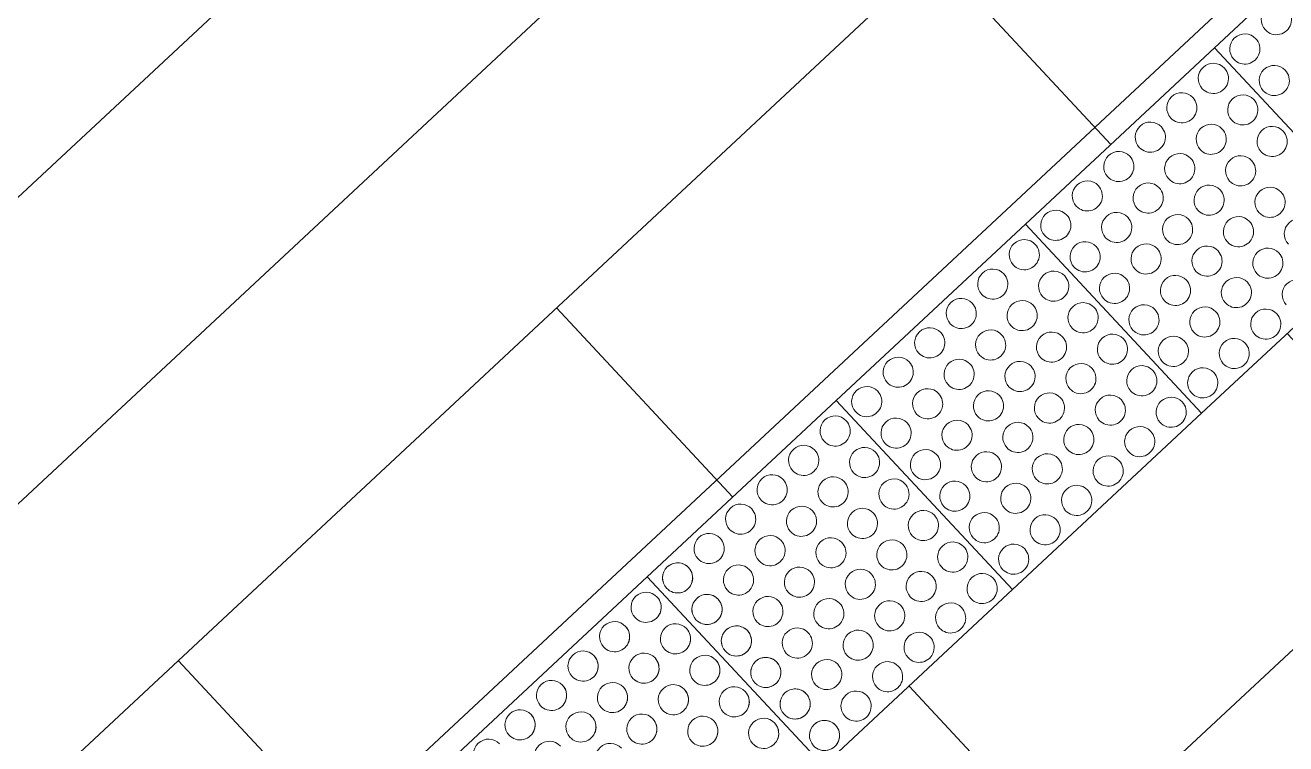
# Model space of a CAD drawing. Header units: millimetres. Extents: x -71377 to 516042, y -145869 to 441446.
# Drawn here: x 281602 to 283065, y 175959 to 176793 of the extents above; entities that cross this region are included whole.
import ezdxf

# ---------------------------------------------------------------- set-up
doc = ezdxf.new("R2010")
doc.units = ezdxf.units.MM
doc.header["$LTSCALE"] = 1000
for name, color, linetype, lineweight in [('A-fnsh', 5, 'Continuous', 5), ('A-hat', 251, 'Continuous', 5), ('A-strs', 7, 'Continuous', 5), ('AA_점형블럭', 8, 'Continuous', 5)]:
    doc.layers.add(name, color=color, linetype=linetype, lineweight=lineweight)

# ---------------------------------------------------------------- blocks, each defined once
blk = doc.blocks.new('점자블럭_원형_개수_ - 점자블럭_원형_개수_-V142-지반층 배치도')
at = {"layer": 'AA_점형블럭'}
for p, q in [((2400, 300), (2100, 300)), ((2400, 0), (2400, 300)), ((2700, 300), (2400, 300)), ((2400, 300), (2400, 0)), ((2700, 0), (2700, 300)), ((3000, 300), (2700, 300)), ((2700, 300), (2700, 0)), ((3000, 0), (3000, 300)), ((3300, 300), (3000, 300)), ((3000, 300), (3000, 0)), ((3300, 0), (3300, 300)), ((3600, 300), (3300, 300)), ((3300, 300), (3300, 0)), ((2400, 0), (2700, 0)), ((2700, 0), (3000, 0)), ((3000, 0), (3300, 0))]:
    blk.add_line(p, q, dxfattribs=at)
for centre, start, end in [((2125, 275), 360, 180), ((2125, 275), 360, 180), ((2125, 275), 0, 180), ((2125, 275), 0, 180), ((2175, 275), 0, 180), ((2175, 275), 0, 180), ((2175, 275), 0, 180), ((2175, 275), 0, 180), ((2225, 275), 0, 180), ((2225, 275), 0, 180), ((2225, 275), 360, 180), ((2225, 275), 360, 180), ((2275, 275), 0, 180), ((2275, 275), 0, 180), ((2275, 275), 360, 180), ((2275, 275), 0, 180), ((2325, 275), 360, 180), ((2325, 275), 360, 180), ((2325, 275), 0, 180), ((2325, 275), 360, 180), ((2375, 275), 0, 180), ((2375, 275), 0, 180), ((2375, 275), 0, 180), ((2375, 275), 0, 180), ((2425, 275), 360, 180), ((2425, 275), 0, 180), ((2425, 275), 120, 150), ((2425, 275), 120, 150), ((2425, 275), 360, 90), ((2425, 275), 0, 90), ((2475, 275), 360, 180), ((2475, 275), 360, 180), ((2475, 275), 0, 180), ((2475, 275), 0, 180), ((2525, 275), 0, 180), ((2525, 275), 0, 180), ((2525, 275), 0, 180), ((2525, 275), 0, 180), ((2575, 275), 360, 180), ((2575, 275), 0, 180), ((2575, 275), 360, 180), ((2575, 275), 0, 180), ((2625, 275), 0, 180), ((2625, 275), 0, 180), ((2625, 275), 0, 180), ((2625, 275), 360, 180), ((2675, 275), 360, 180), ((2675, 275), 0, 180), ((2675, 275), 360, 180), ((2675, 275), 0, 180), ((2725, 275), 360, 180), ((2725, 275), 360, 180), ((2725, 275), 0, 180), ((2725, 275), 360, 180), ((2775, 275), 360, 180), ((2775, 275), 360, 180), ((2775, 275), 0, 180), ((2775, 275), 0, 180), ((2825, 275), 360, 180), ((2825, 275), 0, 180), ((2825, 275), 0, 180), ((2825, 275), 0, 180), ((2875, 275), 360, 180), ((2875, 275), 0, 180), ((2875, 275), 0, 180), ((2875, 275), 0, 180), ((2925, 275), 360, 180), ((2925, 275), 360, 180), ((2925, 275), 0, 180), ((2925, 275), 360, 180), ((2975, 275), 0, 180), ((2975, 275), 0, 180), ((2975, 275), 0, 180), ((2975, 275), 0, 180), ((3025, 275), 360, 180), ((3025, 275), 360, 180), ((3025, 275), 360, 180), ((3025, 275), 0, 180), ((3075, 275), 0, 180), ((3075, 275), 360, 180), ((3075, 275), 0, 180), ((3075, 275), 360, 180), ((3125, 275), 0, 180), ((3125, 275), 0, 180), ((3125, 275), 360, 180), ((3125, 275), 360, 180), ((3175, 275), 0, 180), ((3175, 275), 0, 180), ((3175, 275), 0, 180), ((3175, 275), 0, 180), ((3225, 275), 0, 180), ((3225, 275), 0, 180), ((3225, 275), 0, 180), ((3225, 275), 0, 180), ((3275, 275), 0, 180), ((3275, 275), 0, 180), ((3275, 275), 0, 180), ((3275, 275), 0, 180), ((3325, 275), 0, 180), ((3325, 275), 0, 180), ((3325, 275), 0, 180), ((3325, 275), 0, 180), ((3375, 275), 360, 180), ((3375, 275), 0, 180), ((3375, 275), 0, 180), ((3375, 275), 0, 180), ((2175, 275), 180, 360), ((2175, 275), 180, 210), ((2175, 275), 180, 0), ((2175, 275), 180, 210), ((2175, 275), 285, 360), ((2175, 275), 285, 0), ((2225, 275), 180, 360), ((2225, 275), 180, 210), ((2225, 275), 180, 360), ((2225, 275), 180, 210), ((2225, 275), 285, 360), ((2225, 275), 285, 360), ((2275, 275), 180, 0), ((2275, 275), 180, 210), ((2275, 275), 180, 360), ((2275, 275), 180, 210), ((2275, 275), 285, 0), ((2275, 275), 285, 360), ((2325, 275), 180, 360), ((2325, 275), 180, 210), ((2325, 275), 180, 360), ((2325, 275), 180, 210), ((2325, 275), 285, 360), ((2325, 275), 285, 360), ((2375, 275), 180, 0), ((2375, 275), 180, 210), ((2375, 275), 180, 0), ((2375, 275), 180, 210), ((2375, 275), 285, 0), ((2375, 275), 285, 0), ((2425, 275), 180, 360), ((2425, 275), 180, 360), ((2425, 275), 210, 360), ((2425, 275), 210, 360), ((2475, 275), 180, 360), ((2475, 275), 180, 360), ((2475, 275), 180, 0), ((2475, 275), 180, 0), ((2525, 275), 180, 0), ((2525, 275), 180, 0), ((2525, 275), 180, 360), ((2525, 275), 180, 360), ((2575, 275), 180, 360), ((2575, 275), 180, 360), ((2575, 275), 180, 360), ((2575, 275), 180, 360), ((2625, 275), 180, 360), ((2625, 275), 180, 0), ((2625, 275), 180, 360), ((2625, 275), 180, 360), ((2675, 275), 180, 360), ((2675, 275), 180, 360), ((2675, 275), 180, 0), ((2675, 275), 180, 0), ((2725, 275), 180, 360), ((2725, 275), 180, 360), ((2725, 275), 180, 0), ((2725, 275), 180, 0), ((2775, 275), 180, 360), ((2775, 275), 180, 360), ((2775, 275), 180, 360), ((2775, 275), 180, 360), ((2825, 275), 180, 360), ((2825, 275), 180, 360), ((2825, 275), 180, 360), ((2825, 275), 180, 0), ((2875, 275), 180, 0), ((2875, 275), 180, 0), ((2875, 275), 180, 0), ((2875, 275), 180, 0), ((2925, 275), 180, 360), ((2925, 275), 180, 360), ((2925, 275), 180, 360), ((2925, 275), 180, 360), ((2975, 275), 180, 0), ((2975, 275), 180, 360), ((2975, 275), 180, 0), ((2975, 275), 180, 360), ((3025, 275), 180, 360), ((3025, 275), 180, 360), ((3025, 275), 180, 360), ((3025, 275), 180, 360), ((3075, 275), 180, 360), ((3075, 275), 180, 0), ((3075, 275), 180, 360), ((3075, 275), 180, 360), ((3125, 275), 180, 0), ((3125, 275), 180, 0), ((3125, 275), 180, 360), ((3125, 275), 180, 0), ((3175, 275), 180, 360), ((3175, 275), 180, 360), ((3175, 275), 180, 360), ((3175, 275), 180, 360), ((3225, 275), 180, 0), ((3225, 275), 180, 0), ((3225, 275), 180, 0), ((3225, 275), 180, 0), ((3275, 275), 180, 0), ((3275, 275), 180, 0), ((3275, 275), 180, 360), ((3275, 275), 180, 0), ((3325, 275), 180, 0), ((3325, 275), 180, 0), ((3325, 275), 180, 360), ((3325, 275), 180, 0), ((3375, 275), 180, 0), ((3375, 275), 180, 0), ((3375, 275), 180, 360), ((3375, 275), 180, 0), ((2175, 225), 0, 180), ((2175, 225), 0, 180), ((2175, 225), 0, 180), ((2175, 225), 0, 180), ((2225, 225), 360, 180), ((2225, 225), 360, 180), ((2225, 225), 360, 180), ((2225, 225), 0, 180), ((2275, 225), 0, 180), ((2275, 225), 0, 180), ((2275, 225), 360, 180), ((2275, 225), 360, 180), ((2325, 225), 0, 180), ((2325, 225), 360, 180), ((2325, 225), 0, 180), ((2325, 225), 360, 180), ((2375, 225), 0, 180), ((2375, 225), 0, 180), ((2375, 225), 0, 180), ((2375, 225), 0, 180), ((2425, 225), 360, 180), ((2425, 225), 360, 180), ((2425, 225), 120, 150), ((2425, 225), 120, 150), ((2425, 225), 0, 90), ((2425, 225), 0, 90), ((2475, 225), 360, 180), ((2475, 225), 360, 180), ((2475, 225), 360, 180), ((2475, 225), 360, 180), ((2525, 225), 0, 180), ((2525, 225), 0, 180), ((2525, 225), 0, 180), ((2525, 225), 0, 180), ((2575, 225), 0, 180), ((2575, 225), 0, 180), ((2575, 225), 0, 180), ((2575, 225), 0, 180), ((2625, 225), 0, 180), ((2625, 225), 360, 180), ((2625, 225), 0, 180), ((2625, 225), 0, 180), ((2675, 225), 360, 180), ((2675, 225), 0, 180), ((2675, 225), 360, 180), ((2675, 225), 360, 180), ((2725, 225), 0, 180), ((2725, 225), 0, 180), ((2725, 225), 0, 180), ((2725, 225), 360, 180), ((2775, 225), 360, 180), ((2775, 225), 360, 180), ((2775, 225), 0, 180), ((2775, 225), 0, 180), ((2825, 225), 360, 180), ((2825, 225), 360, 180), ((2825, 225), 0, 180), ((2825, 225), 0, 180), ((2875, 225), 0, 180), ((2875, 225), 360, 180), ((2875, 225), 0, 180), ((2875, 225), 0, 180), ((2925, 225), 360, 180), ((2925, 225), 360, 180), ((2925, 225), 0, 180), ((2925, 225), 0, 180), ((2975, 225), 0, 180), ((2975, 225), 0, 180), ((2975, 225), 0, 180), ((2975, 225), 0, 180), ((3025, 225), 360, 180), ((3025, 225), 0, 180), ((3025, 225), 0, 180), ((3025, 225), 0, 180), ((3075, 225), 0, 180), ((3075, 225), 0, 180), ((3075, 225), 0, 180), ((3075, 225), 360, 180), ((3125, 225), 0, 180), ((3125, 225), 0, 180), ((3125, 225), 0, 180), ((3125, 225), 0, 180), ((3175, 225), 360, 180), ((3175, 225), 0, 180), ((3175, 225), 0, 180), ((3175, 225), 360, 180), ((3225, 225), 0, 180), ((3225, 225), 360, 180), ((3225, 225), 0, 180), ((3225, 225), 0, 180), ((3275, 225), 0, 180), ((3275, 225), 0, 180), ((3275, 225), 0, 180), ((3275, 225), 0, 180), ((3325, 225), 0, 180), ((3325, 225), 0, 180), ((3325, 225), 0, 180), ((3325, 225), 0, 180), ((2225, 225), 180, 360), ((2225, 225), 180, 210), ((2225, 225), 180, 0), ((2225, 225), 180, 210), ((2225, 225), 285, 360), ((2225, 225), 285, 360), ((2275, 225), 180, 360), ((2275, 225), 180, 210), ((2275, 225), 180, 360), ((2275, 225), 180, 210), ((2275, 225), 285, 0), ((2275, 225), 285, 360), ((2325, 225), 180, 360), ((2325, 225), 180, 210), ((2325, 225), 180, 360), ((2325, 225), 180, 210), ((2325, 225), 285, 360), ((2325, 225), 285, 0), ((2375, 225), 180, 0), ((2375, 225), 180, 210), ((2375, 225), 180, 360), ((2375, 225), 180, 210), ((2375, 225), 285, 0), ((2375, 225), 285, 0), ((2425, 225), 180, 360), ((2425, 225), 180, 360), ((2425, 225), 210, 360), ((2425, 225), 210, 360), ((2475, 225), 180, 360), ((2475, 225), 180, 360), ((2475, 225), 180, 360), ((2475, 225), 180, 360), ((2525, 225), 180, 360), ((2525, 225), 180, 0), ((2525, 225), 180, 0), ((2525, 225), 180, 0), ((2575, 225), 180, 360), ((2575, 225), 180, 0), ((2575, 225), 180, 360), ((2575, 225), 180, 360), ((2625, 225), 180, 360), ((2625, 225), 180, 360), ((2625, 225), 180, 0), ((2625, 225), 180, 0), ((2675, 225), 180, 360), ((2675, 225), 180, 360), ((2675, 225), 180, 0), ((2675, 225), 180, 0), ((2725, 225), 180, 360), ((2725, 225), 180, 360), ((2725, 225), 180, 360), ((2725, 225), 180, 360), ((2775, 225), 180, 360), ((2775, 225), 180, 360), ((2775, 225), 180, 360), ((2775, 225), 180, 0), ((2825, 225), 180, 360), ((2825, 225), 180, 360), ((2825, 225), 180, 0), ((2825, 225), 180, 0), ((2875, 225), 180, 360), ((2875, 225), 180, 0), ((2875, 225), 180, 360), ((2875, 225), 180, 0), ((2925, 225), 180, 360), ((2925, 225), 180, 360), ((2925, 225), 180, 0), ((2925, 225), 180, 0), ((2975, 225), 180, 360), ((2975, 225), 180, 360), ((2975, 225), 180, 0), ((2975, 225), 180, 0), ((3025, 225), 180, 360), ((3025, 225), 180, 360), ((3025, 225), 180, 0), ((3025, 225), 180, 0), ((3075, 225), 180, 360), ((3075, 225), 180, 360), ((3075, 225), 180, 360), ((3075, 225), 180, 0), ((3125, 225), 180, 0), ((3125, 225), 180, 0), ((3125, 225), 180, 360), ((3125, 225), 180, 0), ((3175, 225), 180, 360), ((3175, 225), 180, 360), ((3175, 225), 180, 360), ((3175, 225), 180, 360), ((3225, 225), 180, 360), ((3225, 225), 180, 360), ((3225, 225), 180, 0), ((3225, 225), 180, 0), ((3275, 225), 180, 360), ((3275, 225), 180, 360), ((3275, 225), 180, 0), ((3275, 225), 180, 0), ((3325, 225), 180, 0), ((3325, 225), 180, 0), ((3325, 225), 180, 0), ((3325, 225), 180, 0), ((2225, 175), 360, 180), ((2225, 175), 360, 180), ((2225, 175), 360, 180), ((2225, 175), 360, 180), ((2275, 175), 360, 180), ((2275, 175), 360, 180), ((2275, 175), 0, 180), ((2275, 175), 0, 180), ((2325, 175), 360, 180), ((2325, 175), 360, 180), ((2325, 175), 360, 180), ((2325, 175), 360, 180), ((2375, 175), 0, 180), ((2375, 175), 0, 180), ((2375, 175), 0, 180), ((2375, 175), 0, 180), ((2425, 175), 0, 180), ((2425, 175), 360, 180), ((2425, 175), 120, 150), ((2425, 175), 120, 150), ((2425, 175), 0, 90), ((2425, 175), 360, 90), ((2475, 175), 360, 180), ((2475, 175), 360, 180), ((2475, 175), 0, 180), ((2475, 175), 0, 180), ((2525, 175), 0, 180), ((2525, 175), 0, 180), ((2525, 175), 0, 180), ((2525, 175), 0, 180), ((2575, 175), 360, 180), ((2575, 175), 360, 180), ((2575, 175), 360, 180), ((2575, 175), 360, 180), ((2625, 175), 0, 180), ((2625, 175), 0, 180), ((2625, 175), 0, 180), ((2625, 175), 0, 180), ((2675, 175), 0, 180), ((2675, 175), 0, 180), ((2675, 175), 360, 180), ((2675, 175), 360, 180), ((2725, 175), 360, 180), ((2725, 175), 360, 180), ((2725, 175), 360, 180), ((2725, 175), 360, 180), ((2775, 175), 360, 180), ((2775, 175), 360, 180), ((2775, 175), 0, 180), ((2775, 175), 0, 180), ((2825, 175), 360, 180), ((2825, 175), 360, 180), ((2825, 175), 0, 180), ((2825, 175), 0, 180), ((2875, 175), 0, 180), ((2875, 175), 0, 180), ((2875, 175), 0, 180), ((2875, 175), 0, 180), ((2925, 175), 360, 180), ((2925, 175), 0, 180), ((2925, 175), 360, 180), ((2925, 175), 360, 180), ((2975, 175), 360, 180), ((2975, 175), 360, 180), ((2975, 175), 0, 180), ((2975, 175), 0, 180), ((3025, 175), 360, 180), ((3025, 175), 360, 180), ((3025, 175), 0, 180), ((3025, 175), 0, 180), ((3075, 175), 360, 180), ((3075, 175), 360, 180), ((3075, 175), 360, 180), ((3075, 175), 0, 180), ((3125, 175), 0, 180), ((3125, 175), 0, 180), ((3125, 175), 0, 180), ((3125, 175), 0, 180), ((3175, 175), 0, 180), ((3175, 175), 360, 180), ((3175, 175), 0, 180), ((3175, 175), 0, 180), ((3225, 175), 0, 180), ((3225, 175), 0, 180), ((3225, 175), 0, 180), ((3225, 175), 0, 180), ((3275, 175), 360, 180), ((3275, 175), 360, 180), ((3275, 175), 0, 180), ((3275, 175), 0, 180), ((2275, 175), 180, 360), ((2275, 175), 180, 210), ((2275, 175), 180, 0), ((2275, 175), 180, 210), ((2275, 175), 285, 360), ((2275, 175), 285, 0), ((2325, 175), 180, 360), ((2325, 175), 180, 210), ((2325, 175), 180, 360), ((2325, 175), 180, 210), ((2325, 175), 285, 360), ((2325, 175), 285, 360), ((2375, 175), 180, 360), ((2375, 175), 180, 210), ((2375, 175), 180, 0), ((2375, 175), 180, 210), ((2375, 175), 285, 360), ((2375, 175), 285, 0), ((2425, 175), 180, 360), ((2425, 175), 180, 360), ((2425, 175), 210, 0), ((2425, 175), 210, 360), ((2475, 175), 180, 360), ((2475, 175), 180, 360), ((2475, 175), 180, 0), ((2475, 175), 180, 0), ((2525, 175), 180, 0), ((2525, 175), 180, 0), ((2525, 175), 180, 0), ((2525, 175), 180, 0), ((2575, 175), 180, 360), ((2575, 175), 180, 360), ((2575, 175), 180, 360), ((2575, 175), 180, 360), ((2625, 175), 180, 0), ((2625, 175), 180, 0), ((2625, 175), 180, 360), ((2625, 175), 180, 0), ((2675, 175), 180, 360), ((2675, 175), 180, 360), ((2675, 175), 180, 360), ((2675, 175), 180, 360), ((2725, 175), 180, 360), ((2725, 175), 180, 360), ((2725, 175), 180, 360), ((2725, 175), 180, 360), ((2775, 175), 180, 360), ((2775, 175), 180, 360), ((2775, 175), 180, 0), ((2775, 175), 180, 0), ((2825, 175), 180, 360), ((2825, 175), 180, 360), ((2825, 175), 180, 360), ((2825, 175), 180, 0), ((2875, 175), 180, 0), ((2875, 175), 180, 0), ((2875, 175), 180, 360), ((2875, 175), 180, 360), ((2925, 175), 180, 360), ((2925, 175), 180, 360), ((2925, 175), 180, 360), ((2925, 175), 180, 360), ((2975, 175), 180, 360), ((2975, 175), 180, 360), ((2975, 175), 180, 0), ((2975, 175), 180, 0), ((3025, 175), 180, 360), ((3025, 175), 180, 360), ((3025, 175), 180, 360), ((3025, 175), 180, 0), ((3075, 175), 180, 360), ((3075, 175), 180, 360), ((3075, 175), 180, 0), ((3075, 175), 180, 0), ((3125, 175), 180, 360), ((3125, 175), 180, 360), ((3125, 175), 180, 360), ((3125, 175), 180, 0), ((3175, 175), 180, 360), ((3175, 175), 180, 360), ((3175, 175), 180, 0), ((3175, 175), 180, 0), ((3225, 175), 180, 360), ((3225, 175), 180, 0), ((3225, 175), 180, 0), ((3225, 175), 180, 0), ((3275, 175), 180, 360), ((3275, 175), 180, 360), ((3275, 175), 180, 0), ((3275, 175), 180, 0), ((2325, 125), 360, 180), ((2325, 125), 360, 180), ((2325, 125), 0, 180), ((2325, 125), 0, 180), ((2375, 125), 0, 180), ((2375, 125), 0, 180), ((2375, 125), 360, 180), ((2375, 125), 360, 180), ((2425, 125), 360, 180), ((2425, 125), 360, 180), ((2425, 125), 120, 150), ((2425, 125), 120, 150), ((2425, 125), 360, 93.7065), ((2425, 125), 0, 93.7065), ((2475, 125), 360, 180), ((2475, 125), 360, 180), ((2475, 125), 360, 180), ((2475, 125), 360, 180), ((2525, 125), 0, 180), ((2525, 125), 0, 180), ((2525, 125), 0, 180), ((2525, 125), 0, 180), ((2575, 125), 0, 180), ((2575, 125), 0, 180), ((2575, 125), 0, 180), ((2575, 125), 0, 180), ((2625, 125), 0, 180), ((2625, 125), 0, 180), ((2625, 125), 0, 180), ((2625, 125), 0, 180), ((2675, 125), 0, 180), ((2675, 125), 0, 180), ((2675, 125), 0, 180), ((2675, 125), 0, 180), ((2725, 125), 0, 180), ((2725, 125), 0, 180), ((2725, 125), 360, 180), ((2725, 125), 0, 180), ((2775, 125), 0, 180), ((2775, 125), 0, 180), ((2775, 125), 0, 180), ((2775, 125), 0, 180), ((2825, 125), 360, 180), ((2825, 125), 360, 180), ((2825, 125), 0, 180), ((2825, 125), 0, 180), ((2875, 125), 360, 180), ((2875, 125), 0, 180), ((2875, 125), 0, 180), ((2875, 125), 0, 180), ((2925, 125), 0, 180), ((2925, 125), 0, 180), ((2925, 125), 360, 180), ((2925, 125), 360, 180), ((2975, 125), 0, 180), ((2975, 125), 0, 180), ((2975, 125), 360, 180), ((2975, 125), 360, 180), ((3025, 125), 360, 180), ((3025, 125), 360, 180), ((3025, 125), 0, 180), ((3025, 125), 0, 180), ((3075, 125), 360, 180), ((3075, 125), 0, 180), ((3075, 125), 360, 180), ((3075, 125), 360, 180), ((3125, 125), 0, 180), ((3125, 125), 0, 180), ((3125, 125), 0, 180), ((3125, 125), 0, 180), ((3175, 125), 360, 180), ((3175, 125), 360, 180), ((3175, 125), 360, 180), ((3175, 125), 360, 180), ((3225, 125), 0, 180), ((3225, 125), 360, 180), ((3225, 125), 0, 180), ((3225, 125), 0, 180), ((2325, 125), 180, 360), ((2325, 125), 180, 210), ((2325, 125), 180, 0), ((2325, 125), 180, 210), ((2325, 125), 285, 360), ((2325, 125), 285, 0), ((2375, 125), 180, 0), ((2375, 125), 180, 210), ((2375, 125), 180, 360), ((2375, 125), 180, 210), ((2375, 125), 285, 0), ((2375, 125), 285, 360), ((2425, 125), 180, 359.9704), ((2425, 125), 180, 359.9704), ((2425, 125), 210, 359.9704), ((2425, 125), 210, 359.9704), ((2475, 125), 180, 360), ((2475, 125), 180, 360), ((2475, 125), 180, 360), ((2475, 125), 180, 360), ((2525, 125), 180, 0), ((2525, 125), 180, 0), ((2525, 125), 180, 0), ((2525, 125), 180, 0), ((2575, 125), 180, 360), ((2575, 125), 180, 0), ((2575, 125), 180, 360), ((2575, 125), 180, 360), ((2625, 125), 180, 0), ((2625, 125), 180, 0), ((2625, 125), 180, 0), ((2625, 125), 180, 0), ((2675, 125), 180, 0), ((2675, 125), 180, 0), ((2675, 125), 180, 360), ((2675, 125), 180, 0), ((2725, 125), 180, 360), ((2725, 125), 180, 0), ((2725, 125), 180, 360), ((2725, 125), 180, 360), ((2775, 125), 180, 360), ((2775, 125), 180, 360), ((2775, 125), 180, 360), ((2775, 125), 180, 360), ((2825, 125), 180, 360), ((2825, 125), 180, 360), ((2825, 125), 180, 0), ((2825, 125), 180, 0), ((2875, 125), 180, 360), ((2875, 125), 180, 0), ((2875, 125), 180, 360), ((2875, 125), 180, 360), ((2925, 125), 180, 360), ((2925, 125), 180, 360), ((2925, 125), 180, 360), ((2925, 125), 180, 360), ((2975, 125), 180, 360), ((2975, 125), 180, 360), ((2975, 125), 180, 360), ((2975, 125), 180, 360), ((3025, 125), 180, 360), ((3025, 125), 180, 360), ((3025, 125), 180, 0), ((3025, 125), 180, 0), ((3075, 125), 180, 360), ((3075, 125), 180, 0), ((3075, 125), 180, 360), ((3075, 125), 180, 360), ((3125, 125), 180, 360), ((3125, 125), 180, 360), ((3125, 125), 180, 0), ((3125, 125), 180, 0), ((3175, 125), 180, 360), ((3175, 125), 180, 360), ((3175, 125), 180, 360), ((3175, 125), 180, 360), ((3225, 125), 180, 360), ((3225, 125), 180, 360), ((3225, 125), 180, 360), ((3225, 125), 180, 360), ((2375, 75), 0, 180), ((2375, 75), 0, 180), ((2375, 75), 360, 180), ((2375, 75), 0, 180), ((2425, 75), 360, 180), ((2425, 75), 360, 180), ((2425, 75), 120, 150), ((2425, 75), 120, 150), ((2425, 75), 360, 90), ((2425, 75), 0, 90), ((2475, 75), 360, 180), ((2475, 75), 360, 180), ((2475, 75), 0, 180), ((2475, 75), 0, 180), ((2525, 75), 0, 180), ((2525, 75), 0, 180), ((2525, 75), 0, 180), ((2525, 75), 0, 180), ((2575, 75), 0, 180), ((2575, 75), 0, 180), ((2575, 75), 360, 180), ((2575, 75), 360, 180), ((2625, 75), 0, 180), ((2625, 75), 0, 180), ((2625, 75), 0, 180), ((2625, 75), 360, 180), ((2675, 75), 360, 180), ((2675, 75), 0, 180), ((2675, 75), 0, 180), ((2675, 75), 0, 180), ((2725, 75), 0, 180), ((2725, 75), 360, 180), ((2725, 75), 360, 180), ((2725, 75), 0, 180), ((2775, 75), 360, 180), ((2775, 75), 0, 180), ((2775, 75), 0, 180), ((2775, 75), 0, 180), ((2825, 75), 360, 180), ((2825, 75), 360, 180), ((2825, 75), 0, 180), ((2825, 75), 0, 180), ((2875, 75), 360, 180), ((2875, 75), 0, 180), ((2875, 75), 0, 180), ((2875, 75), 0, 180), ((2925, 75), 360, 180), ((2925, 75), 360, 180), ((2925, 75), 360, 180), ((2925, 75), 360, 180), ((2975, 75), 360, 180), ((2975, 75), 360, 180), ((2975, 75), 360, 180), ((2975, 75), 0, 180), ((3025, 75), 360, 180), ((3025, 75), 360, 180), ((3025, 75), 0, 180), ((3025, 75), 0, 180), ((3075, 75), 360, 180), ((3075, 75), 360, 180), ((3075, 75), 0, 180), ((3075, 75), 0, 180), ((3125, 75), 0, 180), ((3125, 75), 0, 180), ((3125, 75), 0, 180), ((3125, 75), 0, 180), ((3175, 75), 360, 180), ((3175, 75), 360, 180), ((3175, 75), 360, 180), ((3175, 75), 360, 180), ((3225, 75), 0, 180), ((3225, 75), 0, 180), ((3225, 75), 0, 180), ((3225, 75), 0, 180), ((2375, 75), 180, 0), ((2375, 75), 180, 210), ((2375, 75), 180, 360), ((2375, 75), 180, 210), ((2375, 75), 285, 360), ((2375, 75), 285, 360), ((2425, 75), 180, 360), ((2425, 75), 180, 360), ((2425, 75), 210, 360), ((2425, 75), 210, 360), ((2475, 75), 180, 360), ((2475, 75), 180, 0), ((2475, 75), 180, 360), ((2475, 75), 180, 360), ((2525, 75), 180, 360), ((2525, 75), 180, 0), ((2525, 75), 180, 0), ((2525, 75), 180, 0), ((2575, 75), 180, 0), ((2575, 75), 180, 0), ((2575, 75), 180, 360), ((2575, 75), 180, 360), ((2625, 75), 180, 0), ((2625, 75), 180, 0), ((2625, 75), 180, 360), ((2625, 75), 180, 360), ((2675, 75), 180, 0), ((2675, 75), 180, 0), ((2675, 75), 180, 0), ((2675, 75), 180, 0), ((2725, 75), 180, 360), ((2725, 75), 180, 0), ((2725, 75), 180, 360), ((2725, 75), 180, 360), ((2775, 75), 180, 360), ((2775, 75), 180, 360), ((2775, 75), 180, 0), ((2775, 75), 180, 0), ((2825, 75), 180, 360), ((2825, 75), 180, 360), ((2825, 75), 180, 360), ((2825, 75), 180, 0), ((2875, 75), 180, 0), ((2875, 75), 180, 0), ((2875, 75), 180, 360), ((2875, 75), 180, 360), ((2925, 75), 180, 360), ((2925, 75), 180, 360), ((2925, 75), 180, 360), ((2925, 75), 180, 360), ((2975, 75), 180, 360), ((2975, 75), 180, 360), ((2975, 75), 180, 360), ((2975, 75), 180, 360), ((3025, 75), 180, 360), ((3025, 75), 180, 360), ((3025, 75), 180, 0), ((3025, 75), 180, 0), ((3075, 75), 180, 360), ((3075, 75), 180, 360), ((3075, 75), 180, 0), ((3075, 75), 180, 360), ((3125, 75), 180, 360), ((3125, 75), 180, 360), ((3125, 75), 180, 0), ((3125, 75), 180, 0), ((3175, 75), 180, 360), ((3175, 75), 180, 360), ((3175, 75), 180, 360), ((3175, 75), 180, 360), ((2425, 25), 0, 180), ((2425, 25), 0, 180), ((2425, 25), 120, 150), ((2425, 25), 120, 150), ((2425, 25), 0, 90), ((2425, 25), 0, 90), ((2475, 25), 0, 180), ((2475, 25), 0, 180), ((2475, 25), 0, 180), ((2475, 25), 0, 180), ((2525, 25), 0, 180), ((2525, 25), 0, 180), ((2525, 25), 0, 180), ((2525, 25), 0, 180), ((2575, 25), 360, 180), ((2575, 25), 360, 180), ((2575, 25), 0, 180), ((2575, 25), 0, 180), ((2625, 25), 360, 180), ((2625, 25), 360, 180), ((2625, 25), 0, 180), ((2625, 25), 0, 180), ((2675, 25), 0, 180), ((2675, 25), 0, 180), ((2675, 25), 0, 180), ((2675, 25), 0, 180), ((2725, 25), 0, 180), ((2725, 25), 0, 180), ((2725, 25), 0, 180), ((2725, 25), 0, 180), ((2775, 25), 0, 180), ((2775, 25), 0, 180), ((2775, 25), 0, 180), ((2775, 25), 360, 180), ((2825, 25), 360, 180), ((2825, 25), 360, 180), ((2825, 25), 0, 180), ((2825, 25), 0, 180), ((2875, 25), 0, 180), ((2875, 25), 360, 180), ((2875, 25), 0, 180), ((2875, 25), 360, 180), ((2925, 25), 0, 180), ((2925, 25), 0, 180), ((2925, 25), 0, 180), ((2925, 25), 0, 180), ((2975, 25), 0, 180), ((2975, 25), 0, 180), ((2975, 25), 0, 180), ((2975, 25), 360, 180), ((3025, 25), 0, 180), ((3025, 25), 0, 180), ((3025, 25), 0, 180), ((3025, 25), 0, 180), ((3075, 25), 360, 180), ((3075, 25), 360, 180), ((3075, 25), 0, 180), ((3075, 25), 0, 180), ((3125, 25), 360, 180), ((3125, 25), 360, 180), ((3125, 25), 360, 180), ((3125, 25), 0, 180), ((3175, 25), 0, 180), ((3175, 25), 0, 180), ((3175, 25), 0, 180), ((3175, 25), 0, 180), ((2425, 25), 180, 0), ((2425, 25), 180, 0), ((2425, 25), 210, 0), ((2425, 25), 210, 0), ((2475, 25), 180, 360), ((2475, 25), 180, 360), ((2475, 25), 180, 360), ((2475, 25), 180, 0), ((2525, 25), 180, 360), ((2525, 25), 180, 360), ((2525, 25), 180, 360), ((2525, 25), 180, 0), ((2575, 25), 180, 360), ((2575, 25), 180, 360), ((2575, 25), 180, 360), ((2575, 25), 180, 0), ((2625, 25), 180, 360), ((2625, 25), 180, 360), ((2625, 25), 180, 0), ((2625, 25), 180, 0), ((2675, 25), 180, 0), ((2675, 25), 180, 0), ((2675, 25), 180, 0), ((2675, 25), 180, 0), ((2725, 25), 180, 0), ((2725, 25), 180, 0), ((2725, 25), 180, 0), ((2725, 25), 180, 0), ((2775, 25), 180, 0), ((2775, 25), 180, 0), ((2775, 25), 180, 360), ((2775, 25), 180, 360), ((2825, 25), 180, 0), ((2825, 25), 180, 0), ((2825, 25), 180, 360), ((2825, 25), 180, 360), ((2875, 25), 180, 360), ((2875, 25), 180, 360), ((2875, 25), 180, 360), ((2875, 25), 180, 360), ((2925, 25), 180, 0), ((2925, 25), 180, 0), ((2925, 25), 180, 0), ((2925, 25), 180, 0), ((2975, 25), 180, 0), ((2975, 25), 180, 0), ((2975, 25), 180, 360), ((2975, 25), 180, 360), ((3025, 25), 180, 0), ((3025, 25), 180, 0), ((3025, 25), 180, 360), ((3025, 25), 180, 360), ((3075, 25), 180, 360), ((3075, 25), 180, 360), ((3075, 25), 180, 360), ((3075, 25), 180, 360), ((3125, 25), 180, 360), ((3125, 25), 180, 360), ((3125, 25), 180, 360), ((3125, 25), 180, 0)]:
    blk.add_arc(centre, 17.5, start, end, dxfattribs=at)

msp = doc.modelspace()

# ---------------------------------------------------------------- hatches: boundary and pattern name
at = {"layer": 'A-hat'}
h = msp.add_hatch(dxfattribs=at)
h.set_pattern_fill('FP_42', color=256, scale=1000, style=0, pattern_type=2)
h.set_pattern_definition([(133, (279101.14, 178927.9), (-438.81, -409.2), []), (223, (279101.14, 178927.9), (409.2, -438.81), [])])
h.paths.add_polyline_path([(279874.3, 174989.8), (279906.5, 175019.8), (279714.8, 175225.3), (279751.4, 175259.4), (279943, 175053.9), (282709, 177633.3), (282517.4, 177838.8), (282553.9, 177872.9), (282745.6, 177667.4), (282777.8, 177697.4), (281765, 178783.4), (282591.4, 179554.1), (279065.5, 183335.2), (277690.5, 182053), (277445, 182316.3), (276413.8, 181354.7), (276277.4, 181501), (275399.8, 180682.6), (275536.2, 180536.3), (275474, 180478.3), (276156, 179747), (275552.7, 179184.3), (278546.6, 175973.7), (278766, 176178.3), (279846.3, 175019.8)])
h.paths.add_polyline_path([(279805, 175335.4), (279600.4, 175554.8), (282233.3, 178010), (282437.9, 177790.6), (279906.5, 175430)])
h.paths.add_polyline_path([(281712, 179698), (281302.8, 180136.8), (281522.2, 180341.4), (281931.4, 179902.6), (281728.1, 179713)])
h.paths.add_polyline_path([(281087.1, 180441.5), (280473.3, 181099.7), (280692.7, 181304.3), (281306.5, 180646.1), (281101.9, 180455.3)])
h = msp.add_hatch(dxfattribs=at)
h.set_pattern_fill('FP_43', color=256, scale=1000, style=0, pattern_type=2)
h.set_pattern_definition([(223, (282872.77, 177522.6), (409.2, -438.81), []), (313, (282872.77, 177522.6), (438.81, 409.2), [])])
h.paths.add_polyline_path([(280452.7, 174434), (280392.6, 174498.5), (280392.6, 174434)])
h.paths.add_polyline_path([(281456.5, 173293.1), (282268.3, 174050.1), (282404.7, 173903.8), (283721.2, 175131.4), (283584.8, 175277.7), (284506.3, 176137), (283483.3, 177234.1), (283337, 177097.7), (283132.4, 177317.1), (283100.2, 177287.1), (283291.9, 177081.5), (283255.3, 177047.4), (283063.7, 177253), (280297.7, 174673.6), (280489.3, 174468.1), (280452.7, 174434), (280392.6, 174434), (281437.4, 173313.6)])
h.paths.add_polyline_path([(280773.4, 174296.9), (280568.8, 174516.3), (283201.7, 176971.5), (283406.3, 176752.1), (280810.8, 174331.7)])
h.paths.add_polyline_path([(280392.6, 174434), (280392.6, 174498.5), (280261.1, 174639.5), (280228.9, 174609.5), (280282.9, 174551.6)])

# ---------------------------------------------------------------- linework, layer by layer
at = {"layer": 'A-fnsh'}
msp.add_line((279943, 175053.9), (282709, 177633.3), dxfattribs=at)
at = {"layer": 'A-strs'}
for p, q in [((279943, 175053.9), (282709, 177633.3)), ((280120.4, 174863.8), (282886.3, 177443.1)), ((280120.4, 174863.8), (282886.3, 177443.1)), ((280297.7, 174673.6), (283063.7, 177253)), ((280297.7, 174673.6), (283063.7, 177253))]:
    msp.add_line(p, q, dxfattribs=at)

# ---------------------------------------------------------------- block references
at = {"layer": 'AA_점형블럭', "rotation": 43.00000124847565}
msp.add_blockref('점자블럭_원형_개수_ - 점자블럭_원형_개수_-V142-지반층 배치도', (280773.4, 174296.9), dxfattribs=at)

doc.saveas('drawing.dxf')
